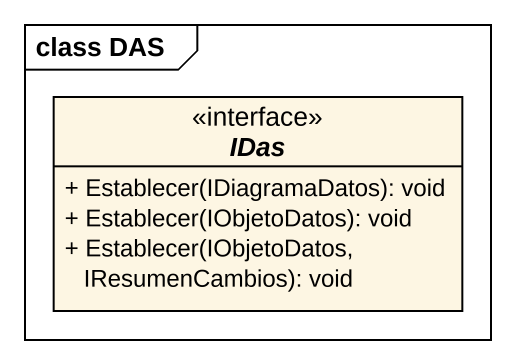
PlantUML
@startuml
mainframe class DAS
hide circle
hide empty members
skinparam classAttributeIconSize 0
interface IDas {
  + Establecer(IDiagramaDatos): void
  + Establecer(IObjetoDatos): void
  + Establecer(IObjetoDatos, IResumenCambios): void
}
@enduml
